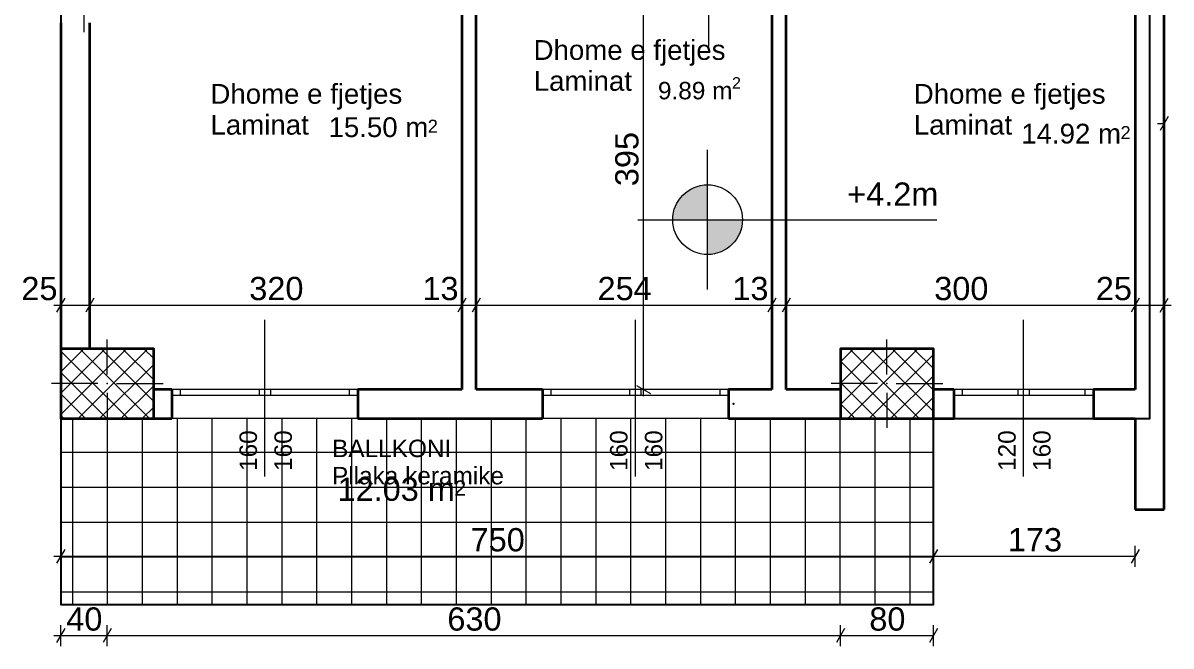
# Model space of a CAD drawing. Header units: centimetres. Extents: x 765 to 25620, y 224160 to 230516.
# Drawn here: x 6578 to 7565, y 228074 to 228610 of the extents above; entities that cross this region are included whole.
import ezdxf
from ezdxf.enums import TextEntityAlignment as Align

# ---------------------------------------------------------------- set-up
doc = ezdxf.new("R2010")
doc.units = ezdxf.units.CM
doc.header["$MEASUREMENT"] = 0
doc.linetypes.add('Small Dashed', pattern=[282.222222, 141.111111, -141.111111])
for name, color, linetype, lineweight in [('0_Pen_No__1', 7, 'Continuous', 13), ('0_Pen_No__101', 252, 'Continuous', 13), ('ARCHICAD Door Markers_Pen_No__1', 7, 'Continuous', 13), ('ARCHICAD Door Markers_Pen_No__7', 7, 'Continuous', 35), ('ARCHICAD Window Markers_Pen_No__1', 7, 'Continuous', 13), ('ARCHICAD Window Markers_Pen_No__7', 7, 'Continuous', 35), ('ARCHICAD Windows_Pen_No__27', 7, 'Continuous', 35), ('Dimensioning - General_Pen_No__1', 7, 'Continuous', 13), ('Dimensioning - General_Pen_No__101', 252, 'Continuous', 13), ('Dimensioning - General_Pen_No__6', 5, 'Continuous', 35), ('Structural - Bearing_Pen_No__20', 1, 'Continuous', 0), ('Structural - Bearing_Pen_No__21', 7, 'Continuous', 35), ('Structural - Bearing_Pen_No__27', 7, 'Continuous', 35)]:
    doc.layers.add(name, color=color, linetype=linetype, lineweight=lineweight)
for name, color, linetype, lineweight, true_color in [('0_Pen_No__8', 7, 'Continuous', 35, 0xa80f02), ('Annotation - Text_Pen_No__8', 7, 'Continuous', 35, 0xa80f02), ('ARCHICAD Windows_Pen_No__23', 7, 'Continuous', 20, 0xff6600), ('ARCHICAD Windows_Pen_No__3', 7, 'Continuous', 18, 0xff6600), ('Structural - Shear_Pen_No__58', 7, 'Continuous', 25, 0xdf0000)]:
    doc.layers.add(name, color=color, linetype=linetype, lineweight=lineweight, true_color=true_color)
for name, color, linetype in [('ARCHICAD Door Markers', 7, 'Continuous'), ('ARCHICAD Window Markers', 7, 'Continuous'), ('ARCHICAD Windows', 7, 'Continuous'), ('Dimensioning - General', 7, 'Continuous'), ('Structural - Bearing', 7, 'Continuous')]:
    doc.layers.add(name, color=color, linetype=linetype)
doc.styles.add('GENERATED_STYLE_1', font='arial.ttf')
pattern_1 = [(45, (6830.686, 207240.939), (-9.192388, 9.192388), []), (135, (6830.686, 207240.939), (9.192388, 9.192388), [])]

# ---------------------------------------------------------------- blocks, each defined once
blk = doc.blocks.new('Double Sash Window 22_2')
at = {"layer": 'ARCHICAD Windows_Pen_No__23', "color": 30, "linetype": 'Continuous', "lineweight": 20, "true_color": 0xff6600}
for p, q in [((-800, 0), (-725, 0)), ((-725, 0), (-725, -50)), ((-50, -50), (-50, 0)), ((-50, 0), (0, 0)), ((0, 0), (50, 0)), ((50, 0), (50, -50)), ((725, -50), (725, 0)), ((725, 0), (800, 0)), ((-725, -50), (-800, -50)), ((0, -50), (-50, -50)), ((50, -50), (0, -50)), ((800, -50), (725, -50))]:
    blk.add_line(p, q, dxfattribs=at)
at = {"layer": 'ARCHICAD Windows_Pen_No__27', "color": 7, "linetype": 'Continuous', "lineweight": 35}
for p, q in [((-800, 0), (-800, -50)), ((-800, 0), (-800, -50)), ((800, 0), (800, -50)), ((800, 0), (800, -50)), ((-800, -50), (-800, -250)), ((800, -50), (800, -250))]:
    blk.add_line(p, q, dxfattribs=at)
at = {"layer": 'ARCHICAD Windows_Pen_No__3', "color": 30, "linetype": 'Continuous', "lineweight": 18, "true_color": 0xff6600}
for p, q in [((-800, 0), (800, 0)), ((-725, 0), (-50, 0)), ((50, 0), (725, 0)), ((-50, -50), (-725, -50)), ((725, -50), (50, -50)), ((-800, -250), (800, -250))]:
    blk.add_line(p, q, dxfattribs=at)
blk = doc.blocks.new('W Marker 22')
at = {"layer": 'ARCHICAD Window Markers_Pen_No__1', "color": 7, "linetype": 'Continuous', "lineweight": 13}
blk.add_line((0, -750), (0, 600), dxfattribs=at)
at = {"layer": 'ARCHICAD Window Markers_Pen_No__7', "color": 7, "lineweight": 35, "style": 'GENERATED_STYLE_1'}
for tag, p in [('AC_MarkerText_2_1', (-23.6, -701)), ('AC_MarkerText_2_0', (276.4, -701))]:
    blk.add_attdef(tag, text='', height=150, rotation=90, dxfattribs=at).set_placement(p, align=Align.BOTTOM_LEFT)
blk = doc.blocks.new('D Marker 22_3')
at = {"layer": 'ARCHICAD Door Markers_Pen_No__1', "color": 7, "linetype": 'Continuous', "lineweight": 13}
blk.add_line((0, -1125), (0, 600), dxfattribs=at)
at = {"layer": 'ARCHICAD Door Markers_Pen_No__7', "color": 7, "lineweight": 35, "style": 'GENERATED_STYLE_1'}
for tag, p in [('AC_MarkerText_3', (-368.6, -204.4)), ('AC_MarkerText_2', (31.4, -356.2))]:
    blk.add_attdef(tag, text='', height=200, rotation=270, dxfattribs=at).set_placement(p, align=Align.BOTTOM_LEFT)
blk = doc.blocks.new('Double Sash Window 22')
at = {"layer": 'ARCHICAD Windows_Pen_No__23', "color": 30, "linetype": 'Continuous', "lineweight": 20, "true_color": 0xff6600}
for p, q in [((-600, 0), (-525, 0)), ((-525, 0), (-525, -50)), ((-50, -50), (-50, 0)), ((-50, 0), (0, 0)), ((0, 0), (50, 0)), ((50, 0), (50, -50)), ((525, -50), (525, 0)), ((525, 0), (600, 0)), ((-525, -50), (-600, -50)), ((0, -50), (-50, -50)), ((50, -50), (0, -50)), ((600, -50), (525, -50))]:
    blk.add_line(p, q, dxfattribs=at)
at = {"layer": 'ARCHICAD Windows_Pen_No__27', "color": 7, "linetype": 'Continuous', "lineweight": 35}
for p, q in [((-600, 0), (-600, -50)), ((-600, 0), (-600, -50)), ((600, 0), (600, -50)), ((600, 0), (600, -50)), ((-600, -50), (-600, -250)), ((600, -50), (600, -250))]:
    blk.add_line(p, q, dxfattribs=at)
at = {"layer": 'ARCHICAD Windows_Pen_No__3', "color": 30, "linetype": 'Continuous', "lineweight": 18, "true_color": 0xff6600}
for p, q in [((-600, 0), (600, 0)), ((-525, 0), (-50, 0)), ((50, 0), (525, 0)), ((-50, -50), (-525, -50)), ((525, -50), (50, -50)), ((-600, -250), (600, -250))]:
    blk.add_line(p, q, dxfattribs=at)

msp = doc.modelspace()

# ---------------------------------------------------------------- hatches: boundary and pattern name
at = {"layer": 'Dimensioning - General_Pen_No__1', "linetype": 'Continuous', "lineweight": 13}
for points in [[(7166.6, 228441.1), (7166.6, 228471.1), (7155.12, 228468.81), (7145.39, 228462.31), (7138.89, 228452.58), (7136.6, 228441.1)], [(7166.6, 228441.1), (7166.6, 228411.1), (7178.08, 228413.38), (7187.82, 228419.88), (7194.32, 228429.61), (7196.6, 228441.1)]]:
    msp.add_hatch(color=7, dxfattribs=at).paths.add_polyline_path(points)
at = {"layer": 'Structural - Bearing', "linetype": 'Continuous', "lineweight": 0, "true_color": 0x000000}
h = msp.add_hatch(dxfattribs=at)
h.set_pattern_fill('CONCRETE_BLOCK', color=18, scale=0.1, style=0, pattern_type=2)
h.set_pattern_definition(pattern_1)
h.paths.add_polyline_path([(6610.33, 228330.03), (6610.33, 228270.03), (6690.33, 228270.03), (6690.33, 228330.03)])
h = msp.add_hatch(dxfattribs=at)
h.set_pattern_fill('CONCRETE_BLOCK', color=18, scale=0.1, style=0, pattern_type=2)
h.set_pattern_definition(pattern_1)
h.paths.add_polyline_path([(7360.81, 228270.03), (7360.81, 228330.03), (7280.81, 228330.03), (7280.81, 228270.03)])

# ---------------------------------------------------------------- linework, layer by layer
at = {"color": 0}
for p, q in [((6610.33, 229991.7), (6610.33, 228110.03)), ((7360.81, 228110.03), (7360.81, 228270.03)), ((7360.81, 228270.03), (7534.2, 228270.03)), ((7534.2, 228270.03), (7534.2, 228191.63)), ((6610.33, 228110.03), (7360.81, 228110.03))]:
    msp.add_line(p, q, dxfattribs=at)
msp.add_lwpolyline([(7360.81, 229991.7), (6610.33, 229991.7), (6610.33, 228110.03), (7360.81, 228110.03), (7360.81, 228270.03), (7534.2, 228270.03), (7546.7, 228270.03), (7546.7, 229039.56), (7559.2, 229039.56), (7559.2, 229216.81), (7360.81, 229216.81), (7360.81, 229991.7)], dxfattribs=at)
at = {"layer": '0_Pen_No__1', "color": 7, "linetype": 'Continuous', "lineweight": 13}
for p, q in [((6610.33, 228270.03), (6610.33, 228110.03)), ((7360.81, 228110.03), (7360.81, 228270.03)), ((6610.33, 228110.03), (7280.81, 228110.03))]:
    msp.add_line(p, q, dxfattribs=at)
at = {"layer": '0_Pen_No__101', "color": 252, "linetype": 'Continuous', "lineweight": 13}
for p, q in [((6620.69, 228110.03), (6620.69, 228270.27)), ((6650.69, 228110.03), (6650.69, 228270.27)), ((6680.69, 228110.03), (6680.69, 228270.27)), ((6710.69, 228110.03), (6710.69, 228270.27)), ((6740.69, 228110.03), (6740.69, 228270.27)), ((6770.69, 228110.03), (6770.69, 228270.27)), ((6800.69, 228110.03), (6800.69, 228270.27)), ((6830.69, 228110.03), (6830.69, 228270.27)), ((6860.69, 228110.03), (6860.69, 228270.27)), ((6890.69, 228110.03), (6890.69, 228270.27)), ((6920.69, 228110.03), (6920.69, 228270.27)), ((6950.69, 228110.03), (6950.69, 228270.27)), ((6980.69, 228110.03), (6980.69, 228270.27)), ((7010.69, 228110.03), (7010.69, 228270.27)), ((7040.69, 228110.03), (7040.69, 228270.27)), ((7070.69, 228110.03), (7070.69, 228270.27)), ((7100.69, 228110.03), (7100.69, 228270.27)), ((7130.69, 228110.03), (7130.69, 228270.27)), ((7160.69, 228110.03), (7160.69, 228270.27)), ((7190.69, 228110.03), (7190.69, 228270.27)), ((7220.69, 228110.03), (7220.69, 228270.27)), ((7250.69, 228110.03), (7250.69, 228270.27)), ((7280.69, 228110.03), (7280.69, 228270.27)), ((7310.69, 228110.03), (7310.69, 228270.27)), ((7340.69, 228110.03), (7340.69, 228270.27)), ((6610.33, 228240.94), (7360.81, 228240.94)), ((6610.33, 228210.94), (7360.81, 228210.94)), ((6610.33, 228180.94), (7360.81, 228180.94)), ((6610.33, 228150.94), (7360.81, 228150.94)), ((6610.33, 228120.94), (7360.81, 228120.94))]:
    msp.add_line(p, q, dxfattribs=at)
at = {"layer": 'Dimensioning - General', "color": 7, "linetype": 'Continuous', "lineweight": 13}
for p, q in [((7111.43, 228295.03), (7111.43, 228690.34)), ((7562.74, 228529.74), (7555.81, 228517.74)), ((7559.28, 228514.74), (7559.27, 228532.74)), ((7553.41, 228523.74), (7559.28, 228523.74)), ((6613.79, 228373.58), (6606.86, 228361.58)), ((6610.33, 228358.58), (6610.33, 228376.58)), ((6638.79, 228373.58), (6631.86, 228361.58)), ((6638.79, 228373.58), (6631.86, 228361.58)), ((6635.33, 228358.58), (6635.33, 228376.58)), ((6635.33, 228358.58), (6635.33, 228376.58)), ((6958.67, 228373.58), (6951.74, 228361.58)), ((6958.67, 228373.58), (6951.74, 228361.58)), ((6955.2, 228358.58), (6955.2, 228376.58)), ((6955.2, 228358.58), (6955.2, 228376.58)), ((6971.17, 228373.58), (6964.24, 228361.58)), ((6971.17, 228373.58), (6964.24, 228361.58)), ((6967.7, 228358.58), (6967.7, 228376.58)), ((6967.7, 228358.58), (6967.7, 228376.58)), ((7225.17, 228373.58), (7218.24, 228361.58)), ((7225.17, 228373.58), (7218.24, 228361.58)), ((7221.7, 228358.58), (7221.7, 228376.58)), ((7221.7, 228358.58), (7221.7, 228376.58)), ((7237.67, 228373.58), (7230.74, 228361.58)), ((7237.67, 228373.58), (7230.74, 228361.58)), ((7234.2, 228358.58), (7234.2, 228376.58)), ((7234.2, 228358.58), (7234.2, 228376.58)), ((7537.67, 228373.58), (7530.74, 228361.58)), ((7537.67, 228373.58), (7530.74, 228361.58)), ((7534.2, 228358.58), (7534.2, 228376.58)), ((7534.2, 228358.58), (7534.2, 228376.58)), ((7555.74, 228361.58), (7562.67, 228373.58)), ((7559.2, 228358.58), (7559.2, 228376.58)), ((6604.46, 228367.58), (6610.33, 228367.58)), ((6610.33, 228367.58), (6635.33, 228367.58)), ((6635.33, 228367.58), (6955.2, 228367.58)), ((6955.2, 228367.58), (6967.7, 228367.58)), ((6967.7, 228367.58), (7221.7, 228367.58)), ((7221.7, 228367.58), (7234.2, 228367.58)), ((7234.2, 228367.58), (7534.2, 228367.58)), ((7534.2, 228367.58), (7559.2, 228367.58)), ((7559.2, 228367.58), (7565.07, 228367.58)), ((7120.43, 228295.03), (7102.43, 228295.03)), ((7105.43, 228298.49), (7117.43, 228291.56)), ((7111.43, 228289.16), (7111.43, 228295.03)), ((6613.79, 228157.47), (6606.86, 228145.47)), ((6610.33, 228142.47), (6610.33, 228160.47)), ((7364.27, 228157.47), (7357.34, 228145.47)), ((7364.27, 228157.47), (7357.34, 228145.47)), ((7360.81, 228142.47), (7360.81, 228160.47)), ((7360.81, 228142.47), (7360.81, 228160.47)), ((7537.67, 228157.47), (7530.74, 228145.47)), ((7537.67, 228157.47), (7530.74, 228145.47)), ((7534.2, 228142.47), (7534.2, 228160.47)), ((7534.2, 228142.47), (7534.2, 228160.47)), ((6604.46, 228151.47), (6610.33, 228151.47)), ((6610.33, 228151.47), (7360.81, 228151.47)), ((7360.81, 228151.47), (7534.2, 228151.47)), ((6613.79, 228089.28), (6606.86, 228077.28)), ((6610.33, 228074.28), (6610.33, 228092.28)), ((6653.79, 228089.28), (6646.86, 228077.28)), ((6653.79, 228089.28), (6646.86, 228077.28)), ((6650.33, 228074.28), (6650.33, 228092.28)), ((7284.27, 228089.28), (7277.34, 228077.28)), ((7284.27, 228089.28), (7277.34, 228077.28)), ((7280.81, 228074.28), (7280.81, 228092.28)), ((7280.81, 228074.28), (7280.81, 228092.28)), ((7364.27, 228089.28), (7357.34, 228077.28)), ((7364.27, 228089.28), (7357.34, 228077.28)), ((7360.81, 228074.28), (7360.81, 228092.28)), ((7360.81, 228074.28), (7360.81, 228092.28)), ((6604.46, 228083.28), (6610.33, 228083.28)), ((6610.33, 228083.28), (6650.33, 228083.28)), ((6650.33, 228083.28), (7280.81, 228083.28)), ((6650.33, 228083.28), (7280.81, 228083.28)), ((7280.81, 228083.28), (7360.81, 228083.28))]:
    msp.add_line(p, q, dxfattribs=at)
at = {"layer": 'Dimensioning - General_Pen_No__1', "color": 7, "linetype": 'Continuous', "lineweight": 13}
for p, q in [((7166.6, 228381.1), (7166.6, 228501.1)), ((7106.6, 228441.1), (7226.6, 228441.1))]:
    msp.add_line(p, q, dxfattribs=at)
msp.add_circle((7166.6, 228441.1), 30, dxfattribs=at)
at = {"layer": 'Dimensioning - General_Pen_No__101', "color": 252, "linetype": 'Continuous', "lineweight": 13}
msp.add_line((7226.6, 228441.1), (7363.59, 228441.1), dxfattribs=at)
at = {"layer": 'Structural - Bearing_Pen_No__20', "color": 1, "linetype": 'Continuous', "lineweight": 0}
for p, q in [((6630.33, 228702.34), (6630.33, 228602.34)), ((6650.33, 228308.03), (6650.33, 228338.03)), ((7320.81, 228308.03), (7320.81, 228338.03)), ((6642.33, 228300.03), (6602.33, 228300.03)), ((6650.33, 228292.03), (6650.33, 228262.03)), ((6658.33, 228300.03), (6698.33, 228300.03)), ((7312.81, 228300.03), (7272.81, 228300.03)), ((7320.81, 228292.03), (7320.81, 228262.03)), ((7328.81, 228300.03), (7368.81, 228300.03))]:
    msp.add_line(p, q, dxfattribs=at)
for p in [(6650.33, 228300.03), (7320.81, 228300.03)]:
    msp.add_point(p, dxfattribs=at)
at = {"layer": 'Structural - Bearing_Pen_No__21', "color": 7, "linetype": 'Continuous', "lineweight": 35, "flags": 128}
for points in [[(6610.33, 228330.03), (6610.33, 228270.03), (6690.33, 228270.03), (6690.33, 228330.03)], [(7360.81, 228270.03), (7360.81, 228330.03), (7280.81, 228330.03), (7280.81, 228270.03)]]:
    msp.add_lwpolyline(points, close=True, dxfattribs=at)
at = {"layer": 'Structural - Bearing_Pen_No__27', "color": 7, "linetype": 'Continuous', "lineweight": 35}
for p, q in [((6705.97, 228295.03), (6705.97, 228290.03)), ((6865.97, 228295.03), (6865.97, 228290.03)), ((7024.54, 228295.03), (7024.54, 228290.03)), ((7184.54, 228295.03), (7184.54, 228290.03)), ((7378.31, 228295.03), (7378.31, 228290.03)), ((7498.31, 228295.03), (7498.31, 228290.03)), ((6705.97, 228290.03), (6705.97, 228270.03)), ((6865.97, 228290.03), (6865.97, 228270.03)), ((7024.54, 228290.03), (7024.54, 228270.03)), ((7184.54, 228290.03), (7184.54, 228270.03)), ((7378.31, 228290.03), (7378.31, 228270.03)), ((7498.31, 228290.03), (7498.31, 228270.03))]:
    msp.add_line(p, q, dxfattribs=at)
at = {"layer": 'Structural - Bearing_Pen_No__27', "color": 7, "linetype": 'Continuous', "lineweight": 35, "flags": 128}
for points in [[(7559.2, 228191.63), (7559.2, 229011.81)], [(7534.2, 228866.81), (7534.2, 228295.03)], [(7221.7, 228690.34), (7221.7, 228295.03)], [(7234.2, 228295.03), (7234.2, 228690.34)], [(6955.2, 228641.3), (6955.2, 228295.03)], [(6967.7, 228295.03), (6967.7, 228636.12)], [(6610.33, 228610.34), (6610.33, 228330.03)], [(6635.33, 228330.03), (6635.33, 228610.34)], [(6705.97, 228295.03), (6690.33, 228295.03)], [(6955.2, 228295.03), (6865.97, 228295.03)], [(7024.54, 228295.03), (6967.7, 228295.03)], [(7221.7, 228295.03), (7184.54, 228295.03)], [(7280.81, 228295.03), (7234.2, 228295.03)], [(7378.31, 228295.03), (7360.81, 228295.03)], [(7534.2, 228295.03), (7498.31, 228295.03)], [(6690.33, 228270.03), (6705.97, 228270.03)], [(6865.97, 228270.03), (7024.54, 228270.03)], [(7184.54, 228270.03), (7234.2, 228270.03)], [(7234.2, 228270.03), (7280.81, 228270.03)], [(7360.81, 228270.03), (7378.31, 228270.03)], [(7498.31, 228270.03), (7534.2, 228270.03)], [(7534.2, 228270.03), (7534.2, 228191.63)], [(7534.2, 228191.63), (7559.2, 228191.63)]]:
    msp.add_lwpolyline(points, dxfattribs=at)
at = {"layer": 'Structural - Shear_Pen_No__58', "color": 12, "linetype": 'Small Dashed', "lineweight": 25, "true_color": 0xdf0000}
msp.add_point((7188.89, 228282.53), dxfattribs=at)
msp.add_point((7188.89, 228282.53), dxfattribs=at)

# ---------------------------------------------------------------- block references
at = {"layer": 'ARCHICAD Door Markers', "color": 7, "lineweight": 13}
ref = msp.add_blockref('D Marker 22_3', (7167.65, 228702.84), dxfattribs=dict(at, xscale=0.1, yscale=0.1, zscale=0.1))
ref.add_attrib('AC_MarkerText_2', '90', dxfattribs={"layer": 'ARCHICAD Door Markers_Pen_No__7', "color": 7, "lineweight": 35, "height": 20, "rotation": 90, "style": 'GENERATED_STYLE_1'}).set_placement((7164.5, 228636.87), align=Align.BOTTOM_LEFT)
ref.add_attrib('AC_MarkerText_3', '210', dxfattribs={"layer": 'ARCHICAD Door Markers_Pen_No__7', "color": 7, "lineweight": 35, "height": 20, "rotation": 90, "style": 'GENERATED_STYLE_1'}).set_placement((7204.5, 228636.87), align=Align.BOTTOM_LEFT)
at = {"layer": 'ARCHICAD Window Markers', "color": 7, "lineweight": 13}
ref = msp.add_blockref('W Marker 22', (6785.97, 228295.03), dxfattribs=dict(at, xscale=0.1, yscale=0.1, zscale=0.1))
ref.add_attrib('AC_MarkerText_2', '160', dxfattribs={"layer": 'ARCHICAD Window Markers_Pen_No__7', "color": 7, "lineweight": 35, "height": 15, "rotation": 90, "style": 'GENERATED_STYLE_1'}).set_placement((6813.61, 228224.92), align=Align.BOTTOM_LEFT)
ref.add_attrib('AC_MarkerText_2_1', '160', dxfattribs={"layer": 'ARCHICAD Window Markers_Pen_No__7', "color": 7, "lineweight": 35, "height": 15, "rotation": 90, "style": 'GENERATED_STYLE_1'}).set_placement((6783.61, 228224.92), align=Align.BOTTOM_LEFT)
ref = msp.add_blockref('W Marker 22', (7104.54, 228295.03), dxfattribs=dict(at, xscale=0.1, yscale=0.1, zscale=0.1))
ref.add_attrib('AC_MarkerText_2', '160', dxfattribs={"layer": 'ARCHICAD Window Markers_Pen_No__7', "color": 7, "lineweight": 35, "height": 15, "rotation": 90, "style": 'GENERATED_STYLE_1'}).set_placement((7132.18, 228224.92), align=Align.BOTTOM_LEFT)
ref.add_attrib('AC_MarkerText_2_1', '160', dxfattribs={"layer": 'ARCHICAD Window Markers_Pen_No__7', "color": 7, "lineweight": 35, "height": 15, "rotation": 90, "style": 'GENERATED_STYLE_1'}).set_placement((7102.18, 228224.92), align=Align.BOTTOM_LEFT)
ref = msp.add_blockref('W Marker 22', (7438.31, 228295.03), dxfattribs=dict(at, xscale=0.1, yscale=0.1, zscale=0.1))
ref.add_attrib('AC_MarkerText_2', '120', dxfattribs={"layer": 'ARCHICAD Window Markers_Pen_No__7', "color": 7, "lineweight": 35, "height": 15, "rotation": 90, "style": 'GENERATED_STYLE_1'}).set_placement((7435.95, 228224.92), align=Align.BOTTOM_LEFT)
ref.add_attrib('AC_MarkerText_3', '160', dxfattribs={"layer": 'ARCHICAD Window Markers_Pen_No__7', "color": 7, "lineweight": 35, "height": 15, "rotation": 90, "style": 'GENERATED_STYLE_1'}).set_placement((7465.95, 228224.92), align=Align.BOTTOM_LEFT)
at = {"layer": 'ARCHICAD Windows', "color": 21, "linetype": 'Continuous', "lineweight": 18, "true_color": 0xff9955, "xscale": -0.1, "yscale": 0.1, "zscale": 100}
for name, p in [('Double Sash Window 22_2', (6785.97, 228295.03)), ('Double Sash Window 22_2', (7104.54, 228295.03)), ('Double Sash Window 22', (7438.31, 228295.03))]:
    msp.add_blockref(name, p, dxfattribs=at)

# ---------------------------------------------------------------- texts
at = {"layer": '0_Pen_No__8', "color": 14, "true_color": 0xa80f02, "style": 'GENERATED_STYLE_1'}
for s, height, p in [('9.89 m', 15, (7123.9, 228544.64)), ('2', 9.9, (7187.56, 228553.79)), ('15.50 m', 17, (6840.65, 228512.15)), ('2', 11.22, (6926, 228515.9)), ('14.92 m', 17, (7436.28, 228506.62)), ('2', 11.22, (7521.63, 228510.37)), ('12.03 m', 20, (6848.35, 228199.2)), ('2', 13.2, (6948.77, 228203.61))]:
    msp.add_text(s, height=height, dxfattribs=at).set_placement(p)
at = {"layer": 'Annotation - Text_Pen_No__8', "color": 14, "true_color": 0xa80f02, "style": 'GENERATED_STYLE_1'}
for s, height, p in [('Dhome e fjetjes', 17, (7016.99, 228578.56)), ('Laminat', 17, (7017.09, 228552)), ('Dhome e fjetjes', 17, (6739.08, 228540.83)), ('Dhome e fjetjes', 17, (7343.82, 228540.83)), ('Laminat', 17, (6739.17, 228514.26)), ('Laminat', 17, (7343.92, 228514.26)), ('BALLKONI', 15, (6843.7, 228236.82)), ('Pllaka keramike', 15, (6843.61, 228213.38))]:
    msp.add_text(s, height=height, dxfattribs=at).set_placement(p)
at = {"layer": 'Dimensioning - General', "color": 7, "lineweight": 13, "insert": (7107.43, 228469.92), "char_height": 20, "attachment_point": 7, "rotation": 90, "style": 'GENERATED_STYLE_1'}
msp.add_mtext('\\A1;395', dxfattribs=at)
at = {"layer": 'Dimensioning - General', "color": 7, "lineweight": 13, "char_height": 20, "attachment_point": 7, "style": 'GENERATED_STYLE_1'}
for s, insert in [('\\A1;25', (6576.5, 228371.58)), ('\\A1;320', (6772.5, 228371.58)), ('\\A1;13', (6921.38, 228371.58)), ('\\A1;254', (7071.94, 228371.58)), ('\\A1;13', (7187.88, 228371.58)), ('\\A1;300', (7361.44, 228371.58)), ('\\A1;25', (7500.38, 228371.58)), ('\\A1;750', (6962.8, 228155.47)), ('\\A1;173', (7424.74, 228155.47)), ('\\A1;40', (6615.15, 228087.28)), ('\\A1;630', (6942.8, 228087.28)), ('\\A1;80', (7305.63, 228087.28))]:
    msp.add_mtext(s, dxfattribs=dict(at, insert=insert))
at = {"layer": 'Dimensioning - General_Pen_No__6', "color": 5, "lineweight": 35, "insert": (7286.6, 228453.1), "char_height": 20, "attachment_point": 7, "style": 'GENERATED_STYLE_1'}
msp.add_mtext('\\A1;+4.2m', dxfattribs=at)

doc.saveas('drawing.dxf')
